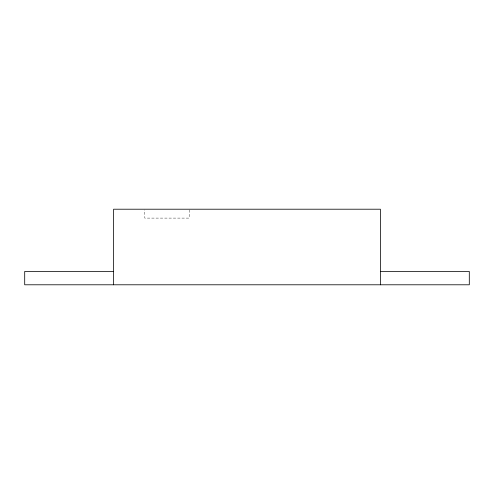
<?xml version="1.0" encoding="UTF-8"?>
<svg xmlns="http://www.w3.org/2000/svg" width="494" height="494" viewBox="0 0 494 494"><rect width="100%" height="100%" fill="white"/><g stroke="black" fill="none" stroke-linecap="round" stroke-linejoin="round"><path stroke-width="0.37" stroke-dasharray="2.47 1.85" d="M189.202 209.95L189.202 218.101L144.742 218.101L144.742 209.95"/><path stroke-width="0.74" d="M113.62 271.453L24.7 271.453L24.7 284.791L469.3 284.791L469.3 271.453L380.38 271.453M380.38 284.791L380.38 209.209L113.62 209.209L113.62 284.791"/></g></svg>
